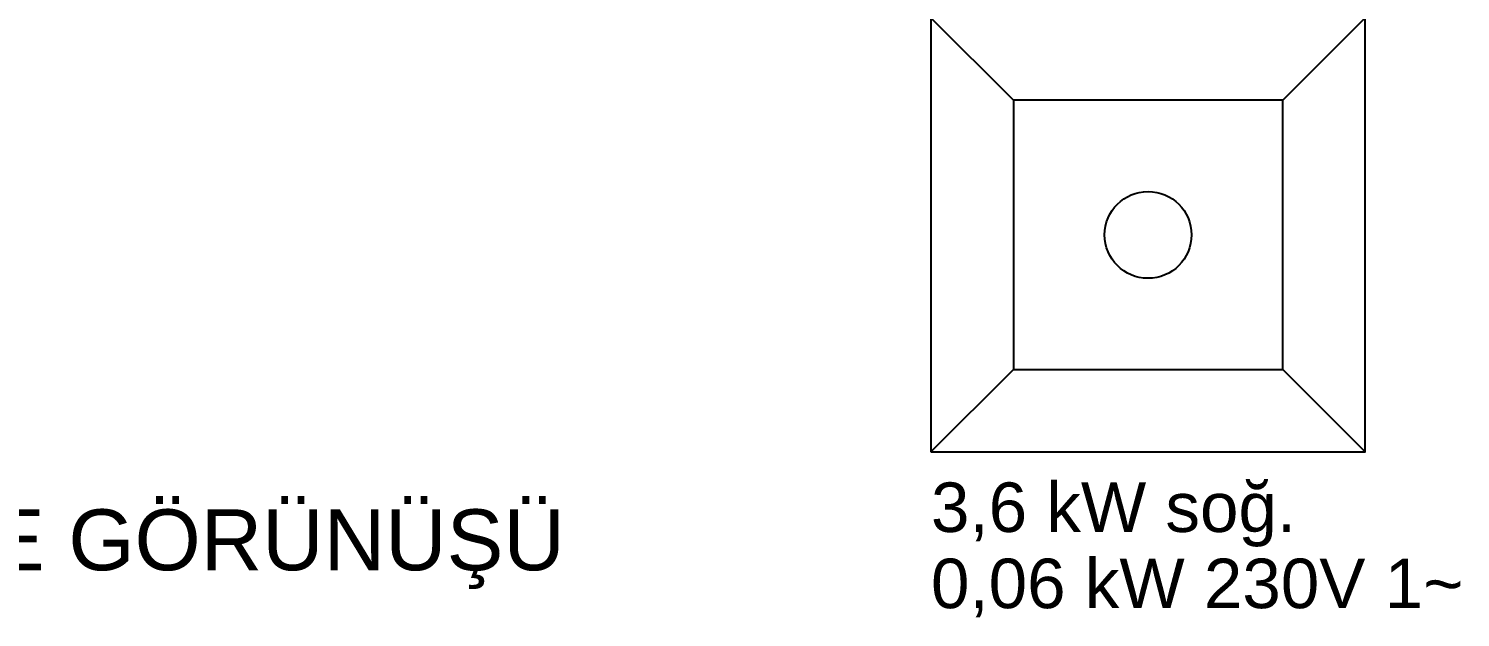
# Model space of a CAD drawing. Header units: inches. Extents: x 21 to 32698, y 13 to 3712.
# Drawn here: x 11409.5 to 11597.5, y 1274.8 to 1352.1 of the extents above; entities that cross this region are included whole.
import ezdxf

# ---------------------------------------------------------------- set-up
doc = ezdxf.new("R2010")
doc.units = ezdxf.units.IN
doc.header["$MEASUREMENT"] = 0
for name, color, linetype in [('MEK-ELK-ETIKET', 7, 'Continuous'), ('MEK-ELK-GUC', 6, 'Continuous'), ('MEK-ELK-VRF-IC', 4, 'Continuous')]:
    doc.layers.add(name, color=color, linetype=linetype)
doc.layers.add('Z_MİM_-KM-TEXT-DETL', color=8, linetype='Continuous', lineweight=25)
doc.layers.add('Z_MİM_00', color=8, linetype='Continuous', lineweight=25)
doc.styles.add('MEK_ELK', font='arial.ttf')
doc.styles.get("Standard").update_dxf_attribs({"font": 'arial.ttf'})

# ---------------------------------------------------------------- blocks, each defined once
blk = doc.blocks.new('A$C08B359C0')
at = {"layer": 'Z_MİM_-KM-TEXT-DETL', "color": 7, "insert": (-12.53, -63.35), "char_height": 8, "attachment_point": 1}
blk.add_mtext_dynamic_manual_height_columns('EĞİMLİ CAM CEPHE GÖRÜNÜŞÜ', width=10924.7166, gutter_width=125, heights=[754.09], dxfattribs=at)
blk = doc.blocks.new('MEK_VRF_KASET_570')
for p, q in [((-28.5, 28.5), (-17.67, 17.67)), ((28.5, 28.5), (17.67, 17.67)), ((-28.5, -28.5), (-17.67, -17.67)), ((28.5, -28.5), (17.67, -17.67))]:
    blk.add_line(p, q)
for points in [[(-28.5, -28.5), (28.5, -28.5), (28.5, 28.5), (-28.5, 28.5)], [(-17.67, -17.67), (17.67, -17.67), (17.67, 17.67), (-17.67, 17.67)]]:
    blk.add_lwpolyline(points, close=True)
blk.add_circle((0, 0), 5.7)

msp = doc.modelspace()

# ---------------------------------------------------------------- block references
at = {"layer": 'MEK-ELK-VRF-IC'}
msp.add_blockref('MEK_VRF_KASET_570', (11556.5, 1325), dxfattribs=at)
at = {"layer": 'Z_MİM_00'}
msp.add_blockref('A$C08B359C0', (11316.76, 1352.32), dxfattribs=at)

# ---------------------------------------------------------------- texts
at = {"layer": 'MEK-ELK-ETIKET', "style": 'MEK_ELK'}
msp.add_text('3,6 kW soğ.', height=6.5, dxfattribs=at).set_placement((11528, 1286))
at = {"layer": 'MEK-ELK-GUC', "style": 'MEK_ELK'}
msp.add_text('0,06 kW 230V 1~', height=6.5, dxfattribs=at).set_placement((11528, 1276))

doc.saveas('drawing.dxf')
